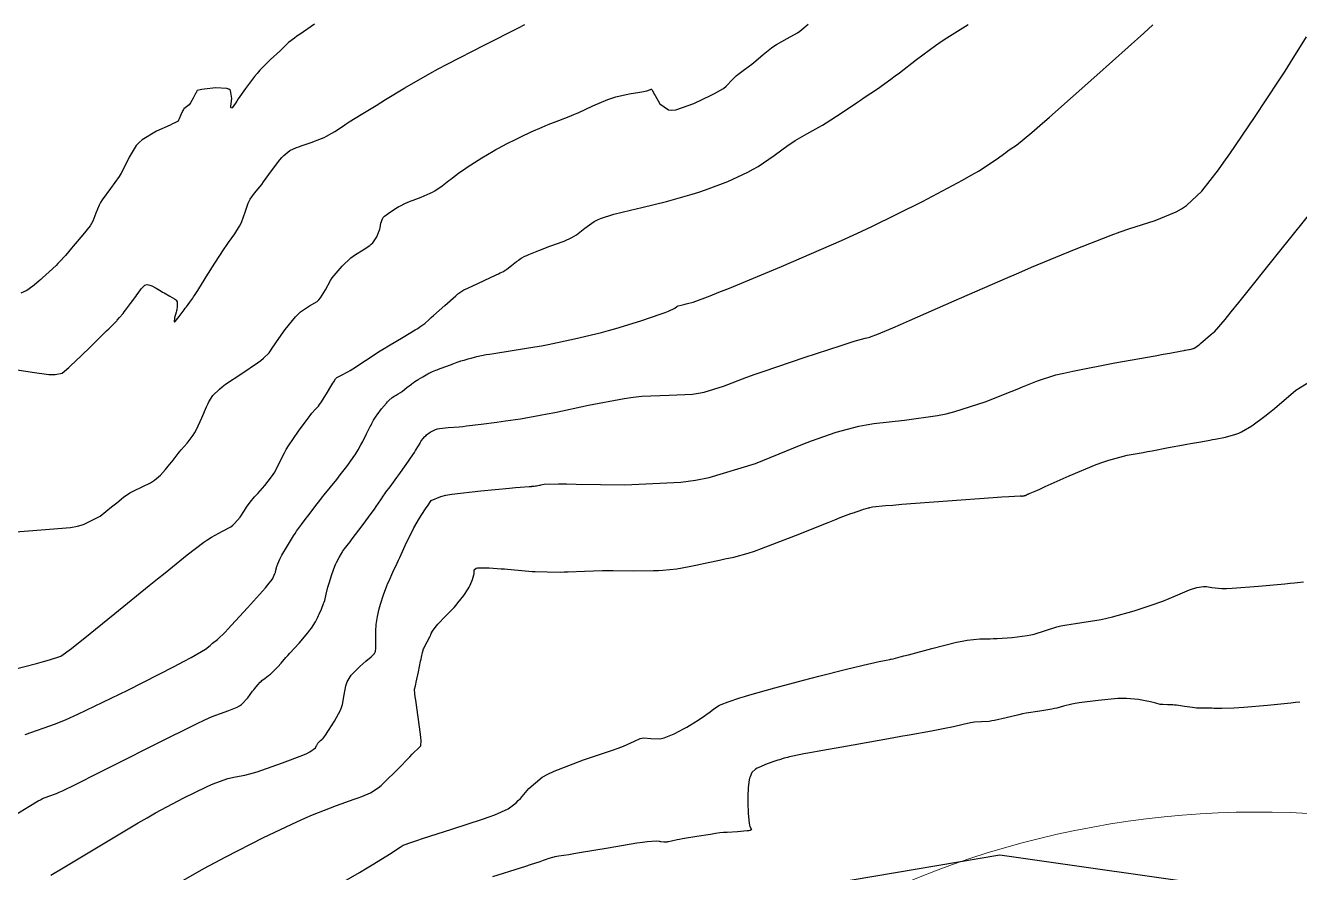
# Model space of a CAD drawing. Header units: metres. Extents: x 837477 to 838477, y 1189014 to 1191014.
# Drawn here: x 837616.2 to 837774.3, y 1190212.8 to 1190318 of the extents above; entities that cross this region are included whole.
import ezdxf

# ---------------------------------------------------------------- set-up
doc = ezdxf.new("R2010")
doc.units = ezdxf.units.M
doc.header["$LTSCALE"] = 0.3
doc.layers.add('COTAS 10', color=1, linetype='Continuous')
doc.layers.add('LINEA_DE_CEROS', color=61, linetype='Continuous')
doc.layers.add('Linea_Tendencia', color=51, linetype='Continuous', lineweight=20)

msp = doc.modelspace()

# ---------------------------------------------------------------- linework, layer by layer
at = {"layer": 'COTAS 10'}
for points, elevation in [([(837613.248, 1190237.647), (837617.596, 1190238.779), (837618.468, 1190239.016), (837619.196, 1190239.221), (837620.624, 1190239.684), (837621.949, 1190240.643), (837622.611, 1190241.161), (837623.401, 1190241.787), (837627.323, 1190244.959), (837631.595, 1190248.439), (837632.605, 1190249.26), (837633.541, 1190250.019), (837636.3, 1190252.247), (837638.353, 1190253.807), (837638.844, 1190254.145), (837639.301, 1190254.443), (837640.672, 1190255.181), (837641.707, 1190255.739), (837641.952, 1190255.923), (837642.179, 1190256.12), (837642.851, 1190256.938), (837643.383, 1190257.769), (837643.522, 1190257.975), (837643.658, 1190258.17), (837644.119, 1190258.785), (837644.661, 1190259.432), (837644.847, 1190259.647), (837645.049, 1190259.878), (837645.909, 1190260.841), (837646.771, 1190261.917), (837646.974, 1190262.219), (837647.161, 1190262.522), (837647.707, 1190263.633), (837648.344, 1190264.924), (837648.588, 1190265.341), (837648.862, 1190265.784), (837650.095, 1190267.597), (837651.289, 1190269.221), (837651.537, 1190269.544), (837651.751, 1190269.813), (837652.225, 1190270.327), (837652.578, 1190270.714), (837652.714, 1190270.903), (837652.867, 1190271.127), (837653.559, 1190272.233), (837654.222, 1190273.333), (837654.357, 1190273.554), (837654.47, 1190273.74), (837654.703, 1190274.108), (837654.875, 1190274.255), (837654.95, 1190274.301), (837655.037, 1190274.348), (837655.449, 1190274.54), (837656.202, 1190274.944), (837656.503, 1190275.127), (837656.844, 1190275.34), (837658.413, 1190276.364), (837660.24, 1190277.553), (837660.745, 1190277.871), (837661.249, 1190278.183), (837663.066, 1190279.267), (837664.582, 1190280.165), (837664.897, 1190280.359), (837665.166, 1190280.531), (837665.759, 1190280.954), (837666.32, 1190281.463), (837666.568, 1190281.688), (837666.858, 1190281.95), (837668.241, 1190283.201), (837669.605, 1190284.406), (837669.882, 1190284.638), (837670.115, 1190284.827), (837670.595, 1190285.146), (837671.105, 1190285.342), (837671.358, 1190285.454), (837671.659, 1190285.591), (837673.15, 1190286.292), (837674.617, 1190286.992), (837674.904, 1190287.128), (837675.138, 1190287.239), (837675.55, 1190287.432), (837675.748, 1190287.562), (837675.846, 1190287.634), (837675.963, 1190287.722), (837676.544, 1190288.168), (837677.154, 1190288.637), (837677.29, 1190288.74), (837677.411, 1190288.831), (837677.727, 1190289.062), (837678.197, 1190289.301), (837678.414, 1190289.398), (837678.669, 1190289.508), (837679.907, 1190290.015), (837681.292, 1190290.555), (837681.64, 1190290.687), (837681.972, 1190290.81), (837683.044, 1190291.187), (837684.029, 1190291.63), (837684.307, 1190291.794), (837684.586, 1190291.977), (837685.614, 1190292.788), (837686.799, 1190293.618), (837687.178, 1190293.813), (837687.58, 1190293.993), (837689.214, 1190294.516), (837691.297, 1190295.02), (837691.982, 1190295.187), (837692.713, 1190295.367), (837695.743, 1190296.117), (837698.942, 1190297), (837699.78, 1190297.264), (837700.597, 1190297.536), (837703.376, 1190298.588), (837705.862, 1190299.755), (837706.495, 1190300.099), (837707.104, 1190300.453), (837709.102, 1190301.809), (837710.847, 1190303.085), (837711.297, 1190303.388), (837711.732, 1190303.67), (837713.181, 1190304.506), (837714.656, 1190305.324), (837715.108, 1190305.594), (837715.578, 1190305.882), (837717.43, 1190307.081), (837719.317, 1190308.349), (837719.809, 1190308.681), (837720.288, 1190309.005), (837721.908, 1190310.107), (837723.588, 1190311.301), (837724.104, 1190311.682), (837724.643, 1190312.087), (837726.773, 1190313.731), (837729.138, 1190315.483), (837729.824, 1190315.955), (837730.524, 1190316.421), (837733.165, 1190318.055)], 1640), ([(837614.11, 1190275.375), (837617.075, 1190274.917), (837619.118, 1190274.638), (837619.551, 1190274.615), (837619.926, 1190274.616), (837620.8, 1190274.812), (837621.619, 1190275.506), (837621.959, 1190275.82), (837622.348, 1190276.187), (837624.165, 1190277.955), (837625.921, 1190279.687), (837626.272, 1190280.032), (837626.564, 1190280.319), (837627.134, 1190280.87), (837627.292, 1190281.015), (837627.324, 1190281.046), (837627.352, 1190281.072), (837627.415, 1190281.136), (837627.509, 1190281.246), (837627.558, 1190281.302), (837627.616, 1190281.369), (837627.907, 1190281.703), (837628.332, 1190282.22), (837628.475, 1190282.402), (837628.628, 1190282.601), (837629.274, 1190283.46), (837629.913, 1190284.325), (837630.062, 1190284.528), (837630.199, 1190284.715), (837630.593, 1190285.259), (837630.898, 1190285.612), (837630.979, 1190285.678), (837631.058, 1190285.73), (837631.331, 1190285.806), (837631.659, 1190285.725), (837631.773, 1190285.679), (837631.897, 1190285.622), (837632.43, 1190285.328), (837633.055, 1190284.961), (837633.237, 1190284.858), (837633.423, 1190284.754), (837634.129, 1190284.372), (837634.718, 1190284.028), (837634.83, 1190283.948), (837634.921, 1190283.874), (837635.065, 1190283.662), (837635.063, 1190283.468), (837635.062, 1190283.405), (837635.06, 1190283.339), (837635.048, 1190283.07), (837634.99, 1190282.674), (837634.959, 1190282.529), (837634.921, 1190282.368), (837634.727, 1190281.659), (837634.669, 1190281.189), (837634.716, 1190281.18), (837634.791, 1190281.223), (837635.288, 1190281.814), (837635.902, 1190282.655), (837636.05, 1190282.855), (837636.189, 1190283.042), (837636.609, 1190283.599), (837636.979, 1190284.108), (837637.085, 1190284.263), (837637.193, 1190284.426), (837637.599, 1190285.065), (837638.181, 1190285.999), (837638.4, 1190286.347), (837638.646, 1190286.734), (837639.742, 1190288.453), (837640.886, 1190290.213), (837641.162, 1190290.626), (837641.419, 1190291.005), (837642.198, 1190292.106), (837642.794, 1190293.057), (837642.937, 1190293.343), (837643.07, 1190293.639), (837643.466, 1190294.79), (837643.848, 1190295.887), (837643.97, 1190296.15), (837644.1, 1190296.394), (837644.633, 1190297.125), (837645.312, 1190297.928), (837645.535, 1190298.217), (837645.774, 1190298.535), (837646.761, 1190299.926), (837647.77, 1190301.269), (837648.021, 1190301.557), (837648.261, 1190301.809), (837649.029, 1190302.417), (837649.853, 1190302.8), (837650.127, 1190302.91), (837650.423, 1190303.021), (837651.658, 1190303.437), (837652.941, 1190303.907), (837653.266, 1190304.051), (837653.578, 1190304.202), (837654.595, 1190304.801), (837655.667, 1190305.515), (837656.014, 1190305.739), (837656.382, 1190305.973), (837657.892, 1190306.914), (837659.728, 1190308.038), (837660.301, 1190308.389), (837660.903, 1190308.756), (837663.312, 1190310.223), (837666.409, 1190312.001), (837667.444, 1190312.565), (837668.557, 1190313.16), (837673.216, 1190315.564), (837677.387, 1190317.669), (837678.19, 1190318.074)], 1620), ([(837614.478, 1190255.069), (837618.197, 1190255.336), (837621.837, 1190255.632), (837622.668, 1190255.8), (837623.423, 1190256.006), (837625.512, 1190257.06), (837626.922, 1190258.209), (837627.249, 1190258.475), (837627.549, 1190258.718), (837628.403, 1190259.408), (837629.165, 1190259.934), (837629.407, 1190260.074), (837629.663, 1190260.212), (837630.698, 1190260.69), (837631.731, 1190261.193), (837631.984, 1190261.347), (837632.223, 1190261.507), (837632.971, 1190262.137), (837633.611, 1190262.831), (837633.782, 1190263.032), (837633.951, 1190263.237), (837634.541, 1190264.006), (837635.157, 1190264.812), (837635.343, 1190265.04), (837635.536, 1190265.27), (837636.287, 1190266.116), (837637.05, 1190267.117), (837637.25, 1190267.445), (837637.444, 1190267.794), (837638.106, 1190269.238), (837638.698, 1190270.633), (837638.848, 1190270.952), (837638.993, 1190271.241), (837639.468, 1190272.041), (837640.285, 1190272.83), (837640.646, 1190273.112), (837641.064, 1190273.422), (837643.062, 1190274.772), (837645.027, 1190276.092), (837645.426, 1190276.383), (837645.761, 1190276.642), (837646.447, 1190277.309), (837646.923, 1190278.036), (837647.127, 1190278.332), (837647.361, 1190278.67), (837648.464, 1190280.235), (837649.718, 1190281.796), (837650.047, 1190282.132), (837650.369, 1190282.425), (837651.464, 1190283.136), (837652.403, 1190283.712), (837652.625, 1190283.919), (837652.831, 1190284.148), (837653.442, 1190285.15), (837654.067, 1190286.293), (837654.283, 1190286.61), (837654.517, 1190286.928), (837655.518, 1190288.079), (837656.6, 1190289.093), (837656.886, 1190289.324), (837657.165, 1190289.534), (837658.123, 1190290.112), (837658.939, 1190290.625), (837659.129, 1190290.794), (837659.303, 1190290.974), (837659.8, 1190291.721), (837660.118, 1190292.483), (837660.18, 1190292.673), (837660.23, 1190292.853), (837660.314, 1190293.429), (837660.504, 1190293.959), (837660.621, 1190294.111), (837660.766, 1190294.265), (837661.522, 1190294.839), (837662.361, 1190295.352), (837662.56, 1190295.467), (837662.743, 1190295.571), (837663.28, 1190295.849), (837663.863, 1190296.095), (837664.075, 1190296.179), (837664.309, 1190296.269), (837665.335, 1190296.65), (837666.444, 1190297.125), (837666.73, 1190297.274), (837667.006, 1190297.431), (837667.929, 1190298.063), (837668.766, 1190298.719), (837668.989, 1190298.892), (837669.208, 1190299.06), (837669.967, 1190299.635), (837670.853, 1190300.256), (837671.152, 1190300.454), (837671.475, 1190300.663), (837672.837, 1190301.511), (837674.244, 1190302.346), (837674.595, 1190302.548), (837674.929, 1190302.736), (837675.996, 1190303.305), (837677.033, 1190303.819), (837677.347, 1190303.973), (837677.674, 1190304.131), (837678.952, 1190304.74), (837680.308, 1190305.348), (837680.683, 1190305.506), (837681.058, 1190305.659), (837682.409, 1190306.172), (837683.877, 1190306.741), (837684.324, 1190306.929), (837684.789, 1190307.13), (837686.618, 1190307.967), (837688.494, 1190308.76), (837688.989, 1190308.933), (837689.473, 1190309.087), (837691.136, 1190309.475), (837692.44, 1190309.688), (837692.699, 1190309.732), (837692.913, 1190309.769), (837693.319, 1190309.848), (837693.439, 1190309.886), (837693.475, 1190309.897), (837693.51, 1190309.91), (837693.645, 1190309.958), (837693.756, 1190309.998), (837693.776, 1190310.005), (837693.792, 1190310.01), (837693.811, 1190310.013), (837693.812, 1190310.011), (837693.858, 1190310.034), (837693.904, 1190310.035), (837693.916, 1190310.026), (837693.928, 1190310.014), (837693.97, 1190309.937), (837694.14, 1190309.614), (837694.233, 1190309.447), (837694.346, 1190309.245), (837694.921, 1190308.234), (837695.997, 1190307.486), (837696.426, 1190307.451), (837696.912, 1190307.49), (837699.141, 1190308.25), (837701.289, 1190309.299), (837701.724, 1190309.519), (837702.09, 1190309.709), (837702.835, 1190310.143), (837703.151, 1190310.425), (837703.246, 1190310.519), (837703.345, 1190310.62), (837703.73, 1190311.042), (837704.236, 1190311.546), (837704.411, 1190311.697), (837704.601, 1190311.855), (837705.417, 1190312.468), (837706.331, 1190313.153), (837706.584, 1190313.356), (837706.836, 1190313.564), (837707.749, 1190314.364), (837708.759, 1190315.177), (837709.074, 1190315.394), (837709.404, 1190315.606), (837710.722, 1190316.344), (837711.984, 1190317.051), (837712.279, 1190317.244), (837712.549, 1190317.436), (837713.327, 1190318.122)], 1630), ([(837652.094, 1190318.102), (837650.287, 1190316.892), (837649.911, 1190316.63), (837649.588, 1190316.398), (837648.868, 1190315.82), (837648.299, 1190315.27), (837648.072, 1190315.055), (837647.814, 1190314.814), (837646.631, 1190313.717), (837645.313, 1190312.392), (837644.971, 1190312.008), (837644.639, 1190311.615), (837643.52, 1190310.131), (837642.626, 1190308.828), (837642.436, 1190308.55), (837642.27, 1190308.307), (837641.876, 1190307.727), (837641.729, 1190307.695), (837641.718, 1190307.797), (837641.721, 1190307.948), (837641.839, 1190308.892), (837641.657, 1190309.862), (837641.469, 1190310.028), (837641.223, 1190310.149), (837639.838, 1190310.218), (837638.406, 1190310.03), (837638.129, 1190309.991), (837637.905, 1190309.956), (837637.53, 1190309.876), (837637.434, 1190309.704), (837637.386, 1190309.611), (837637.328, 1190309.5), (837637.044, 1190308.935), (837636.705, 1190308.348), (837636.613, 1190308.223), (837636.521, 1190308.113), (837636.198, 1190307.853), (837635.896, 1190307.607), (837635.818, 1190307.507), (837635.742, 1190307.394), (837635.487, 1190306.87), (837635.291, 1190306.372), (837635.252, 1190306.275), (837635.22, 1190306.196), (837635.16, 1190306.057), (837634.741, 1190305.853), (837634.483, 1190305.732), (837634.164, 1190305.584), (837632.496, 1190304.816), (837630.714, 1190303.747), (837630.321, 1190303.408), (837629.973, 1190303.051), (837629.08, 1190301.606), (837628.356, 1190300.056), (837628.114, 1190299.632), (837627.854, 1190299.21), (837626.764, 1190297.707), (837625.751, 1190296.332), (837625.54, 1190295.991), (837625.359, 1190295.667), (837624.953, 1190294.641), (837624.582, 1190293.674), (837624.422, 1190293.387), (837624.238, 1190293.092), (837623.366, 1190291.958), (837622.403, 1190290.846), (837622.161, 1190290.565), (837621.929, 1190290.295), (837621.183, 1190289.42), (837620.464, 1190288.619), (837620.251, 1190288.397), (837620.031, 1190288.175), (837619.186, 1190287.37), (837618.356, 1190286.624), (837618.146, 1190286.438), (837617.946, 1190286.262), (837617.294, 1190285.702), (837616.684, 1190285.245), (837616.509, 1190285.135), (837616.332, 1190285.031), (837615.674, 1190284.714)], 1610), ([(837616.187, 1190229.964), (837619.96, 1190231.271), (837621.283, 1190231.826), (837622.726, 1190232.465), (837628.943, 1190235.468), (837634.681, 1190238.408), (837635.822, 1190239.007), (837636.769, 1190239.512), (837638.571, 1190240.559), (837639.124, 1190241.008), (837639.283, 1190241.137), (837639.445, 1190241.267), (837640.049, 1190241.754), (837640.999, 1190242.656), (837641.378, 1190243.048), (837641.808, 1190243.502), (837643.781, 1190245.658), (837645.651, 1190247.756), (837646.017, 1190248.173), (837646.316, 1190248.52), (837646.845, 1190249.182), (837646.943, 1190249.385), (837646.97, 1190249.443), (837646.998, 1190249.501), (837647.095, 1190249.716), (837647.185, 1190249.943), (837647.206, 1190250.009), (837647.227, 1190250.076), (837647.289, 1190250.332), (837647.357, 1190250.619), (837647.381, 1190250.706), (837647.408, 1190250.796), (837647.522, 1190251.151), (837647.784, 1190251.72), (837647.903, 1190251.946), (837648.043, 1190252.202), (837648.717, 1190253.373), (837649.477, 1190254.611), (837649.671, 1190254.909), (837649.858, 1190255.187), (837650.472, 1190256.033), (837651.072, 1190256.803), (837651.249, 1190257.035), (837651.432, 1190257.274), (837652.133, 1190258.203), (837652.875, 1190259.173), (837653.083, 1190259.437), (837653.293, 1190259.7), (837654.059, 1190260.636), (837654.843, 1190261.596), (837655.063, 1190261.874), (837655.285, 1190262.158), (837656.098, 1190263.226), (837656.815, 1190264.213), (837656.977, 1190264.445), (837657.123, 1190264.66), (837657.515, 1190265.285), (837657.849, 1190265.9), (837657.957, 1190266.108), (837658.073, 1190266.332), (837658.551, 1190267.275), (837659.002, 1190268.169), (837659.1, 1190268.362), (837659.188, 1190268.531), (837659.409, 1190268.943), (837659.653, 1190269.316), (837659.755, 1190269.46), (837659.872, 1190269.622), (837660.416, 1190270.353), (837661.005, 1190271.084), (837661.15, 1190271.246), (837661.287, 1190271.389), (837661.715, 1190271.758), (837662.059, 1190271.982), (837662.142, 1190272.033), (837662.221, 1190272.08), (837662.463, 1190272.213), (837662.758, 1190272.397), (837662.87, 1190272.476), (837662.995, 1190272.569), (837663.559, 1190273.006), (837664.102, 1190273.434), (837664.215, 1190273.521), (837664.31, 1190273.594), (837664.519, 1190273.744), (837664.736, 1190273.873), (837664.837, 1190273.933), (837664.956, 1190274.004), (837665.532, 1190274.349), (837666.139, 1190274.701), (837666.277, 1190274.777), (837666.402, 1190274.844), (837666.744, 1190275.005), (837667.134, 1190275.154), (837667.288, 1190275.213), (837667.464, 1190275.279), (837668.266, 1190275.582), (837669.065, 1190275.884), (837669.238, 1190275.949), (837669.39, 1190276.007), (837669.764, 1190276.152), (837670.045, 1190276.252), (837670.138, 1190276.282), (837670.237, 1190276.312), (837670.65, 1190276.431), (837671.168, 1190276.572), (837671.334, 1190276.617), (837671.509, 1190276.664), (837672.22, 1190276.855), (837673.363, 1190277.095), (837673.81, 1190277.174), (837674.313, 1190277.257), (837676.604, 1190277.604), (837679.409, 1190278.056), (837680.237, 1190278.207), (837681.087, 1190278.369), (837684.344, 1190279.045), (837687.678, 1190279.846), (837688.576, 1190280.086), (837689.464, 1190280.335), (837692.583, 1190281.3), (837695.081, 1190282.16), (837695.578, 1190282.342), (837695.99, 1190282.5), (837696.775, 1190282.867), (837697.04, 1190283.053), (837697.125, 1190283.097), (837697.215, 1190283.137), (837697.582, 1190283.255), (837698.049, 1190283.368), (837698.202, 1190283.405), (837698.366, 1190283.445), (837699.046, 1190283.613), (837701.18, 1190284.404), (837702.261, 1190284.837), (837703.555, 1190285.363), (837710, 1190288.035), (837717.448, 1190291.266), (837719.374, 1190292.145), (837721.242, 1190293.017), (837727.497, 1190296.109), (837732.473, 1190298.76), (837733.535, 1190299.354), (837734.459, 1190299.887), (837736.655, 1190301.307), (837737.83, 1190302.205), (837738.111, 1190302.41), (837738.373, 1190302.595), (837739.158, 1190303.106), (837741.092, 1190304.673), (837742.078, 1190305.525), (837743.26, 1190306.558), (837749.156, 1190311.799), (837754.958, 1190317.01), (837756.08, 1190318.024)], 1650), ([(837614.51, 1190219.7), (837616.666, 1190221.03), (837617.8, 1190221.712), (837618.075, 1190221.857), (837618.334, 1190221.984), (837619.127, 1190222.282), (837620.066, 1190222.619), (837620.416, 1190222.77), (837620.806, 1190222.946), (837622.538, 1190223.791), (837625.281, 1190225.179), (837627.45, 1190226.276), (837632.538, 1190228.85), (837637.461, 1190231.276), (837638.498, 1190231.761), (837639.393, 1190232.164), (837641.452, 1190232.946), (837642.503, 1190233.336), (837642.764, 1190233.492), (837643.011, 1190233.67), (837643.795, 1190234.488), (837644.412, 1190235.321), (837644.554, 1190235.508), (837644.684, 1190235.677), (837645.047, 1190236.128), (837645.361, 1190236.454), (837645.459, 1190236.544), (837645.561, 1190236.632), (837645.971, 1190236.949), (837646.393, 1190237.265), (837646.502, 1190237.354), (837646.608, 1190237.443), (837646.967, 1190237.768), (837647.323, 1190238.127), (837647.427, 1190238.238), (837647.535, 1190238.354), (837647.946, 1190238.814), (837648.547, 1190239.494), (837648.775, 1190239.748), (837649.028, 1190240.032), (837650.163, 1190241.296), (837651.27, 1190242.581), (837651.507, 1190242.878), (837651.713, 1190243.149), (837652.205, 1190243.915), (837652.499, 1190244.525), (837652.58, 1190244.698), (837652.661, 1190244.872), (837652.955, 1190245.515), (837653.222, 1190246.196), (837653.287, 1190246.394), (837653.348, 1190246.596), (837653.534, 1190247.362), (837653.739, 1190248.22), (837653.811, 1190248.481), (837653.89, 1190248.752), (837654.232, 1190249.814), (837654.605, 1190250.826), (837654.704, 1190251.065), (837654.8, 1190251.287), (837655.13, 1190251.938), (837655.429, 1190252.424), (837655.505, 1190252.542), (837655.579, 1190252.651), (837655.82, 1190252.983), (837656.288, 1190253.596), (837656.504, 1190253.882), (837656.758, 1190254.219), (837657.987, 1190255.858), (837659.241, 1190257.55), (837659.51, 1190257.92), (837659.745, 1190258.248), (837660.312, 1190259.077), (837660.698, 1190259.663), (837660.819, 1190259.837), (837660.947, 1190260.016), (837661.458, 1190260.707), (837662.1, 1190261.57), (837662.309, 1190261.857), (837662.532, 1190262.166), (837663.451, 1190263.456), (837664.299, 1190264.678), (837664.477, 1190264.944), (837664.631, 1190265.178), (837664.98, 1190265.763), (837665.176, 1190266.127), (837665.233, 1190266.222), (837665.291, 1190266.314), (837665.507, 1190266.626), (837665.787, 1190266.938), (837665.885, 1190267.03), (837665.992, 1190267.124), (837666.451, 1190267.486), (837667.106, 1190267.803), (837667.337, 1190267.869), (837667.588, 1190267.925), (837668.673, 1190268.051), (837670.044, 1190268.154), (837670.476, 1190268.197), (837670.93, 1190268.245), (837672.761, 1190268.471), (837674.713, 1190268.736), (837675.245, 1190268.809), (837675.772, 1190268.882), (837677.644, 1190269.147), (837680.06, 1190269.564), (837680.93, 1190269.734), (837681.889, 1190269.927), (837686.078, 1190270.82), (837690.508, 1190271.65), (837691.617, 1190271.803), (837692.676, 1190271.923), (837696.078, 1190272.079), (837698.981, 1190272.211), (837699.725, 1190272.316), (837700.443, 1190272.45), (837702.821, 1190273.18), (837705.699, 1190274.287), (837706.732, 1190274.658), (837707.868, 1190275.059), (837712.821, 1190276.74), (837717.405, 1190278.246), (837718.307, 1190278.535), (837719.05, 1190278.769), (837720.406, 1190279.155), (837720.821, 1190279.238), (837720.971, 1190279.282), (837721.135, 1190279.333), (837721.854, 1190279.594), (837723.822, 1190280.43), (837724.774, 1190280.844), (837725.903, 1190281.338), (837731.449, 1190283.784), (837737.81, 1190286.562), (837739.453, 1190287.267), (837741.044, 1190287.942), (837746.364, 1190290.147), (837750.929, 1190291.931), (837752.045, 1190292.341), (837753.098, 1190292.715), (837756.364, 1190293.764), (837758.988, 1190294.815), (837759.635, 1190295.191), (837760.248, 1190295.604), (837762.177, 1190297.4), (837764.216, 1190300.038), (837764.898, 1190300.982), (837765.631, 1190302.017), (837768.704, 1190306.527), (837771.762, 1190311.17), (837772.485, 1190312.29), (837773.155, 1190313.339), (837775.13, 1190316.527)], 1660), ([(837619.378, 1190212.486), (837620.892, 1190213.379), (837625.873, 1190216.384), (837630.205, 1190218.981), (837631.31, 1190219.618), (837632.373, 1190220.218), (837635.873, 1190222.087), (837638.677, 1190223.447), (837639.301, 1190223.726), (837639.86, 1190223.963), (837641.332, 1190224.469), (837642.289, 1190224.674), (837642.523, 1190224.721), (837642.744, 1190224.764), (837643.433, 1190224.886), (837644.519, 1190225.181), (837644.991, 1190225.333), (837645.537, 1190225.517), (837648.129, 1190226.433), (837650.627, 1190227.397), (837651.115, 1190227.609), (837651.515, 1190227.798), (837652.22, 1190228.283), (837652.342, 1190228.575), (837652.374, 1190228.641), (837652.405, 1190228.701), (837652.51, 1190228.866), (837652.623, 1190228.993), (837652.659, 1190229.029), (837652.697, 1190229.065), (837652.85, 1190229.201), (837653.012, 1190229.346), (837653.056, 1190229.388), (837653.099, 1190229.431), (837653.25, 1190229.594), (837653.542, 1190230.003), (837653.673, 1190230.202), (837653.827, 1190230.437), (837654.567, 1190231.593), (837655.291, 1190232.949), (837655.435, 1190233.309), (837655.555, 1190233.664), (837655.783, 1190234.891), (837655.958, 1190235.982), (837656.044, 1190236.25), (837656.147, 1190236.505), (837656.653, 1190237.301), (837657.303, 1190237.995), (837657.495, 1190238.184), (837657.694, 1190238.371), (837658.455, 1190239.039), (837659.106, 1190239.589), (837659.234, 1190239.703), (837659.34, 1190239.8), (837659.534, 1190240.012), (837659.583, 1190240.119), (837659.611, 1190240.179), (837659.664, 1190240.293), (837659.701, 1190240.614), (837659.706, 1190240.776), (837659.707, 1190240.969), (837659.691, 1190241.927), (837659.701, 1190243.043), (837659.719, 1190243.335), (837659.743, 1190243.619), (837659.888, 1190244.585), (837660.119, 1190245.554), (837660.199, 1190245.841), (837660.285, 1190246.135), (837660.652, 1190247.264), (837661.078, 1190248.414), (837661.202, 1190248.722), (837661.328, 1190249.025), (837661.804, 1190250.084), (837662.337, 1190251.216), (837662.499, 1190251.567), (837662.667, 1190251.934), (837663.328, 1190253.391), (837664.031, 1190254.868), (837664.225, 1190255.246), (837664.42, 1190255.611), (837665.124, 1190256.82), (837665.775, 1190257.834), (837665.936, 1190258.075), (837666.089, 1190258.3), (837666.571, 1190258.972), (837667.772, 1190259.503), (837668.379, 1190259.638), (837669.104, 1190259.769), (837672.71, 1190260.201), (837676.293, 1190260.525), (837677.004, 1190260.589), (837677.592, 1190260.641), (837678.7, 1190260.732), (837678.985, 1190260.75), (837679.055, 1190260.755), (837679.122, 1190260.761), (837679.33, 1190260.784), (837679.511, 1190260.809), (837679.56, 1190260.815), (837679.609, 1190260.822), (837679.782, 1190260.847), (837680.006, 1190260.885), (837680.086, 1190260.901), (837680.175, 1190260.919), (837680.563, 1190261.002), (837682.364, 1190261.051), (837683.344, 1190261.048), (837684.532, 1190261.037), (837690.563, 1190260.939), (837697.548, 1190261.257), (837699.338, 1190261.508), (837701.066, 1190261.831), (837706.79, 1190263.587), (837711.558, 1190265.535), (837712.685, 1190265.979), (837713.727, 1190266.381), (837716.79, 1190267.486), (837719.624, 1190268.223), (837720.521, 1190268.392), (837721.468, 1190268.547), (837725.296, 1190268.98), (837729.353, 1190269.531), (837730.444, 1190269.759), (837731.521, 1190270.021), (837735.296, 1190271.239), (837738.528, 1190272.514), (837739.264, 1190272.81), (837739.93, 1190273.082), (837741.759, 1190273.859), (837744.07, 1190274.572), (837745.041, 1190274.804), (837746.155, 1190275.05), (837751.37, 1190276.062), (837756.384, 1190276.966), (837757.37, 1190277.145), (837758.182, 1190277.292), (837759.664, 1190277.562), (837759.978, 1190277.622), (837760.054, 1190277.636), (837760.125, 1190277.649), (837760.341, 1190277.687), (837760.533, 1190277.719), (837760.589, 1190277.729), (837760.645, 1190277.74), (837760.858, 1190277.781), (837761.077, 1190277.844), (837761.138, 1190277.868), (837761.198, 1190277.896), (837761.414, 1190278.021), (837761.732, 1190278.263), (837761.857, 1190278.365), (837761.997, 1190278.482), (837762.634, 1190279.029), (837763.254, 1190279.559), (837763.384, 1190279.665), (837763.496, 1190279.753), (837763.748, 1190279.926), (837765.045, 1190281.462), (837765.815, 1190282.41), (837766.763, 1190283.584), (837771.672, 1190289.713), (837776.593, 1190295.874)], 1670), ([(837633.226, 1190210.39), (837638.374, 1190213.305), (837639.744, 1190214.052), (837641.09, 1190214.774), (837645.75, 1190217.164), (837649.877, 1190219.123), (837650.887, 1190219.572), (837651.839, 1190219.982), (837654.797, 1190221.125), (837657.018, 1190221.902), (837657.506, 1190222.079), (837657.938, 1190222.241), (837659.038, 1190222.689), (837659.998, 1190223.345), (837660.343, 1190223.638), (837660.721, 1190223.978), (837662.368, 1190225.608), (837663.896, 1190227.185), (837664.199, 1190227.493), (837664.449, 1190227.744), (837664.917, 1190228.185), (837665.048, 1190228.284), (837665.085, 1190228.32), (837665.124, 1190228.359), (837665.266, 1190228.531), (837665.306, 1190229.198), (837665.28, 1190229.549), (837665.237, 1190229.973), (837664.947, 1190232.105), (837664.637, 1190234.222), (837664.581, 1190234.637), (837664.539, 1190234.977), (837664.496, 1190235.585), (837664.595, 1190235.986), (837664.642, 1190236.195), (837664.699, 1190236.448), (837664.974, 1190237.716), (837665.255, 1190239.03), (837665.315, 1190239.311), (837665.367, 1190239.556), (837665.491, 1190240.145), (837665.622, 1190240.563), (837665.679, 1190240.701), (837665.745, 1190240.848), (837666.057, 1190241.46), (837666.354, 1190242.006), (837666.41, 1190242.111), (837666.456, 1190242.197), (837666.528, 1190242.342), (837666.528, 1190242.361), (837666.529, 1190242.365), (837666.53, 1190242.377), (837666.533, 1190242.388), (837666.534, 1190242.391), (837666.535, 1190242.395), (837666.539, 1190242.408), (837666.57, 1190242.475), (837666.587, 1190242.511), (837666.608, 1190242.556), (837666.717, 1190242.785), (837667.049, 1190243.237), (837667.211, 1190243.423), (837667.404, 1190243.635), (837668.35, 1190244.62), (837669.394, 1190245.719), (837669.647, 1190246.004), (837669.885, 1190246.28), (837670.615, 1190247.205), (837671.163, 1190248.036), (837671.286, 1190248.252), (837671.397, 1190248.463), (837671.692, 1190249.174), (837671.853, 1190249.769), (837671.878, 1190249.907), (837671.895, 1190250.032), (837671.888, 1190250.385), (837672.139, 1190250.589), (837672.32, 1190250.62), (837672.548, 1190250.641), (837673.771, 1190250.624), (837675.257, 1190250.526), (837675.651, 1190250.495), (837676.037, 1190250.463), (837677.369, 1190250.335), (837678.695, 1190250.218), (837679.077, 1190250.193), (837679.467, 1190250.171), (837680.931, 1190250.12), (837682.561, 1190250.116), (837683.055, 1190250.124), (837683.568, 1190250.136), (837685.574, 1190250.213), (837687.808, 1190250.286), (837688.464, 1190250.296), (837689.137, 1190250.301), (837691.7, 1190250.281), (837694.146, 1190250.289), (837694.743, 1190250.312), (837695.307, 1190250.343), (837697.055, 1190250.529), (837698.573, 1190250.795), (837698.991, 1190250.876), (837699.408, 1190250.96), (837700.907, 1190251.292), (837702.307, 1190251.607), (837702.662, 1190251.68), (837703.002, 1190251.747), (837704.112, 1190251.942), (837705.9, 1190252.453), (837706.668, 1190252.72), (837707.553, 1190253.042), (837711.736, 1190254.659), (837715.807, 1190256.274), (837716.622, 1190256.595), (837717.301, 1190256.862), (837718.629, 1190257.367), (837719.057, 1190257.511), (837719.168, 1190257.55), (837719.278, 1190257.588), (837719.649, 1190257.719), (837719.995, 1190257.838), (837720.088, 1190257.868), (837720.18, 1190257.897), (837720.504, 1190257.99), (837720.818, 1190258.072), (837720.904, 1190258.095), (837720.99, 1190258.117), (837721.298, 1190258.195), (837722.914, 1190258.358), (837723.824, 1190258.433), (837724.936, 1190258.521), (837730.622, 1190258.948), (837736.258, 1190259.358), (837737.338, 1190259.435), (837738.208, 1190259.496), (837739.617, 1190259.586), (837739.663, 1190259.574), (837739.676, 1190259.57), (837739.688, 1190259.567), (837739.73, 1190259.558), (837739.778, 1190259.551), (837739.794, 1190259.55), (837739.811, 1190259.549), (837739.882, 1190259.548), (837739.957, 1190259.553), (837739.976, 1190259.555), (837739.994, 1190259.558), (837740.055, 1190259.573), (837740.112, 1190259.589), (837740.128, 1190259.592), (837740.143, 1190259.596), (837740.198, 1190259.605), (837740.249, 1190259.616), (837740.262, 1190259.62), (837740.274, 1190259.624), (837740.315, 1190259.644), (837740.357, 1190259.669), (837740.385, 1190259.685), (837740.442, 1190259.716), (837740.506, 1190259.749), (837740.525, 1190259.758), (837740.544, 1190259.766), (837740.617, 1190259.796), (837740.701, 1190259.828), (837740.728, 1190259.838), (837740.757, 1190259.848), (837740.871, 1190259.889), (837741.69, 1190260.247), (837742.162, 1190260.457), (837742.742, 1190260.715), (837745.721, 1190262.048), (837749.059, 1190263.441), (837749.863, 1190263.737), (837750.617, 1190263.995), (837752.906, 1190264.6), (837754.876, 1190264.96), (837755.428, 1190265.063), (837755.983, 1190265.167), (837758.01, 1190265.555), (837759.869, 1190265.909), (837760.318, 1190265.991), (837760.739, 1190266.068), (837762.022, 1190266.29), (837763.159, 1190266.485), (837763.488, 1190266.544), (837763.823, 1190266.606), (837765.086, 1190266.848), (837766.384, 1190267.223), (837766.742, 1190267.368), (837767.099, 1190267.531), (837768.381, 1190268.271), (837769.991, 1190269.469), (837770.554, 1190269.92), (837771.168, 1190270.424), (837773.811, 1190272.678), (837775.983, 1190274.028)], 1680), ([(837653.075, 1190210.165), (837657.651, 1190212.836), (837658.618, 1190213.408), (837659.455, 1190213.908), (837661.397, 1190215.11), (837662.325, 1190215.722), (837662.523, 1190215.85), (837662.695, 1190215.961), (837663.105, 1190216.212), (837664.178, 1190216.597), (837664.768, 1190216.792), (837665.486, 1190217.026), (837669.134, 1190218.192), (837672.926, 1190219.444), (837673.733, 1190219.732), (837674.436, 1190219.996), (837676.096, 1190220.738), (837677.083, 1190221.476), (837677.361, 1190221.737), (837677.641, 1190222.022), (837678.67, 1190223.256), (837680.346, 1190224.646), (837681.034, 1190225.03), (837681.819, 1190225.414), (837685.466, 1190226.796), (837689.038, 1190227.993), (837689.776, 1190228.261), (837690.405, 1190228.501), (837691.773, 1190229.135), (837692.488, 1190229.457), (837692.705, 1190229.5), (837692.931, 1190229.523), (837693.817, 1190229.44), (837694.831, 1190229.398), (837695.137, 1190229.447), (837695.455, 1190229.523), (837696.696, 1190230.016), (837697.952, 1190230.684), (837698.279, 1190230.87), (837698.596, 1190231.056), (837699.669, 1190231.731), (837700.577, 1190232.352), (837700.791, 1190232.504), (837700.989, 1190232.648), (837701.569, 1190233.096), (837702.135, 1190233.476), (837702.325, 1190233.578), (837702.529, 1190233.677), (837703.384, 1190234.021), (837704.85, 1190234.486), (837705.439, 1190234.661), (837706.108, 1190234.857), (837709.185, 1190235.732), (837712.734, 1190236.7), (837713.7, 1190236.954), (837714.659, 1190237.202), (837718.065, 1190238.048), (837720.865, 1190238.715), (837721.443, 1190238.85), (837721.935, 1190238.963), (837722.997, 1190239.193), (837723.44, 1190239.271), (837723.541, 1190239.289), (837723.633, 1190239.306), (837723.887, 1190239.352), (837724.738, 1190239.57), (837725.205, 1190239.694), (837725.774, 1190239.845), (837728.667, 1190240.625), (837731.741, 1190241.393), (837732.423, 1190241.537), (837733.033, 1190241.652), (837734.625, 1190241.82), (837735.918, 1190241.832), (837736.338, 1190241.848), (837736.785, 1190241.87), (837738.625, 1190241.997), (837740.484, 1190242.227), (837740.943, 1190242.315), (837741.378, 1190242.413), (837742.749, 1190242.853), (837744.181, 1190243.313), (837744.654, 1190243.423), (837745.161, 1190243.527), (837747.271, 1190243.841), (837749.684, 1190244.226), (837750.382, 1190244.375), (837751.094, 1190244.541), (837753.772, 1190245.296), (837756.237, 1190246.113), (837756.813, 1190246.319), (837757.344, 1190246.516), (837758.876, 1190247.158), (837760.036, 1190247.67), (837760.332, 1190247.786), (837760.617, 1190247.891), (837761.552, 1190248.177), (837762.361, 1190248.307), (837762.566, 1190248.314), (837762.762, 1190248.307), (837763.403, 1190248.177), (837764.649, 1190248.075), (837765.226, 1190248.086), (837765.905, 1190248.114), (837769.195, 1190248.358), (837772.456, 1190248.66), (837773.115, 1190248.724), (837773.668, 1190248.78), (837774.788, 1190248.914)], 1690), ([(837774.314, 1190233.974), (837773.794, 1190233.921), (837773.191, 1190233.858), (837770.328, 1190233.562), (837767.386, 1190233.287), (837766.734, 1190233.238), (837766.152, 1190233.201), (837764.639, 1190233.165), (837763.643, 1190233.196), (837763.388, 1190233.201), (837763.142, 1190233.205), (837762.328, 1190233.205), (837761.511, 1190233.232), (837761.264, 1190233.253), (837761.006, 1190233.28), (837760, 1190233.425), (837759.027, 1190233.569), (837758.79, 1190233.595), (837758.568, 1190233.615), (837757.887, 1190233.635), (837757.31, 1190233.652), (837757.154, 1190233.669), (837757, 1190233.691), (837756.457, 1190233.817), (837755.802, 1190233.99), (837755.577, 1190234.042), (837755.334, 1190234.096), (837754.299, 1190234.307), (837752.827, 1190234.424), (837752.308, 1190234.419), (837751.741, 1190234.398), (837749.291, 1190234.187), (837746.951, 1190233.884), (837746.454, 1190233.804), (837746.022, 1190233.727), (837745.004, 1190233.466), (837744.194, 1190233.222), (837743.893, 1190233.155), (837743.558, 1190233.088), (837742.069, 1190232.852), (837740.387, 1190232.582), (837739.93, 1190232.495), (837739.477, 1190232.402), (837737.871, 1190232.022), (837736.441, 1190231.691), (837736.097, 1190231.63), (837735.777, 1190231.581), (837734.814, 1190231.515), (837733.97, 1190231.478), (837733.725, 1190231.448), (837733.476, 1190231.41), (837732.538, 1190231.203), (837731.347, 1190230.916), (837730.938, 1190230.827), (837730.494, 1190230.734), (837728.608, 1190230.367), (837725.838, 1190229.86), (837724.837, 1190229.68), (837723.735, 1190229.483), (837718.912, 1190228.625), (837714.424, 1190227.826), (837713.534, 1190227.665), (837712.797, 1190227.531), (837711.406, 1190227.264), (837711.006, 1190227.165), (837710.893, 1190227.136), (837710.78, 1190227.106), (837710.363, 1190226.992), (837709.784, 1190226.813), (837709.568, 1190226.742), (837709.327, 1190226.661), (837708.259, 1190226.292), (837707.22, 1190225.868), (837706.998, 1190225.753), (837706.805, 1190225.639), (837706.347, 1190225.235), (837706.112, 1190224.707), (837706.059, 1190224.515), (837706.012, 1190224.304), (837705.887, 1190223.373), (837705.835, 1190222.234), (837705.834, 1190221.891), (837705.839, 1190221.535), (837705.904, 1190220.15), (837706.026, 1190218.951), (837706.066, 1190218.713), (837706.109, 1190218.516), (837706.287, 1190218.144), (837706.142, 1190218.04), (837705.981, 1190218.011), (837705.768, 1190217.983), (837704.56, 1190217.883), (837703.283, 1190217.799), (837703.026, 1190217.78), (837702.81, 1190217.764), (837702.382, 1190217.725), (837701.845, 1190217.641), (837701.221, 1190217.543), (837699.503, 1190217.273), (837697.743, 1190216.987), (837697.376, 1190216.923), (837697.061, 1190216.866), (837696.357, 1190216.713), (837695.99, 1190216.629), (837695.888, 1190216.615), (837695.786, 1190216.605), (837695.415, 1190216.602), (837695.044, 1190216.634), (837694.943, 1190216.647), (837694.841, 1190216.66), (837694.48, 1190216.723), (837693.349, 1190216.634), (837692.763, 1190216.552), (837692.059, 1190216.446), (837688.53, 1190215.858), (837684.972, 1190215.244), (837684.249, 1190215.122), (837683.641, 1190215.021), (837682.39, 1190214.829), (837681.893, 1190214.752), (837681.759, 1190214.723), (837681.627, 1190214.692), (837681.165, 1190214.552), (837680.715, 1190214.393), (837680.592, 1190214.349), (837680.468, 1190214.306), (837680.025, 1190214.151), (837678.859, 1190213.77), (837678.28, 1190213.585), (837677.589, 1190213.364), (837674.169, 1190212.28)], 1700)]:
    msp.add_lwpolyline(points, dxfattribs=dict(at, elevation=elevation))
at = {"layer": 'LINEA_DE_CEROS'}
msp.add_lwpolyline([(837765.815, 1190210.89), (837737.105, 1190214.98), (837708.512, 1190210.135)], dxfattribs=at)
at = {"layer": 'Linea_Tendencia', "elevation": 1705.277}
msp.add_lwpolyline([(838041.852, 1190952.651), (838036.737, 1190647.812, 0.0474482), (838038.405, 1190626.479), (838092.197, 1190318.419), (838105.747, 1190240.818, -0.6778981), (837927.014, 1190130.695), (837836.473, 1190198.006, 0.7491246), (837663.366, 1190067.336), (837745.668, 1189849.791, -0.1064509), (837752.758, 1189802.746), (837723.495, 1189335.311)], format="xyb", dxfattribs=at)

doc.saveas('drawing.dxf')
